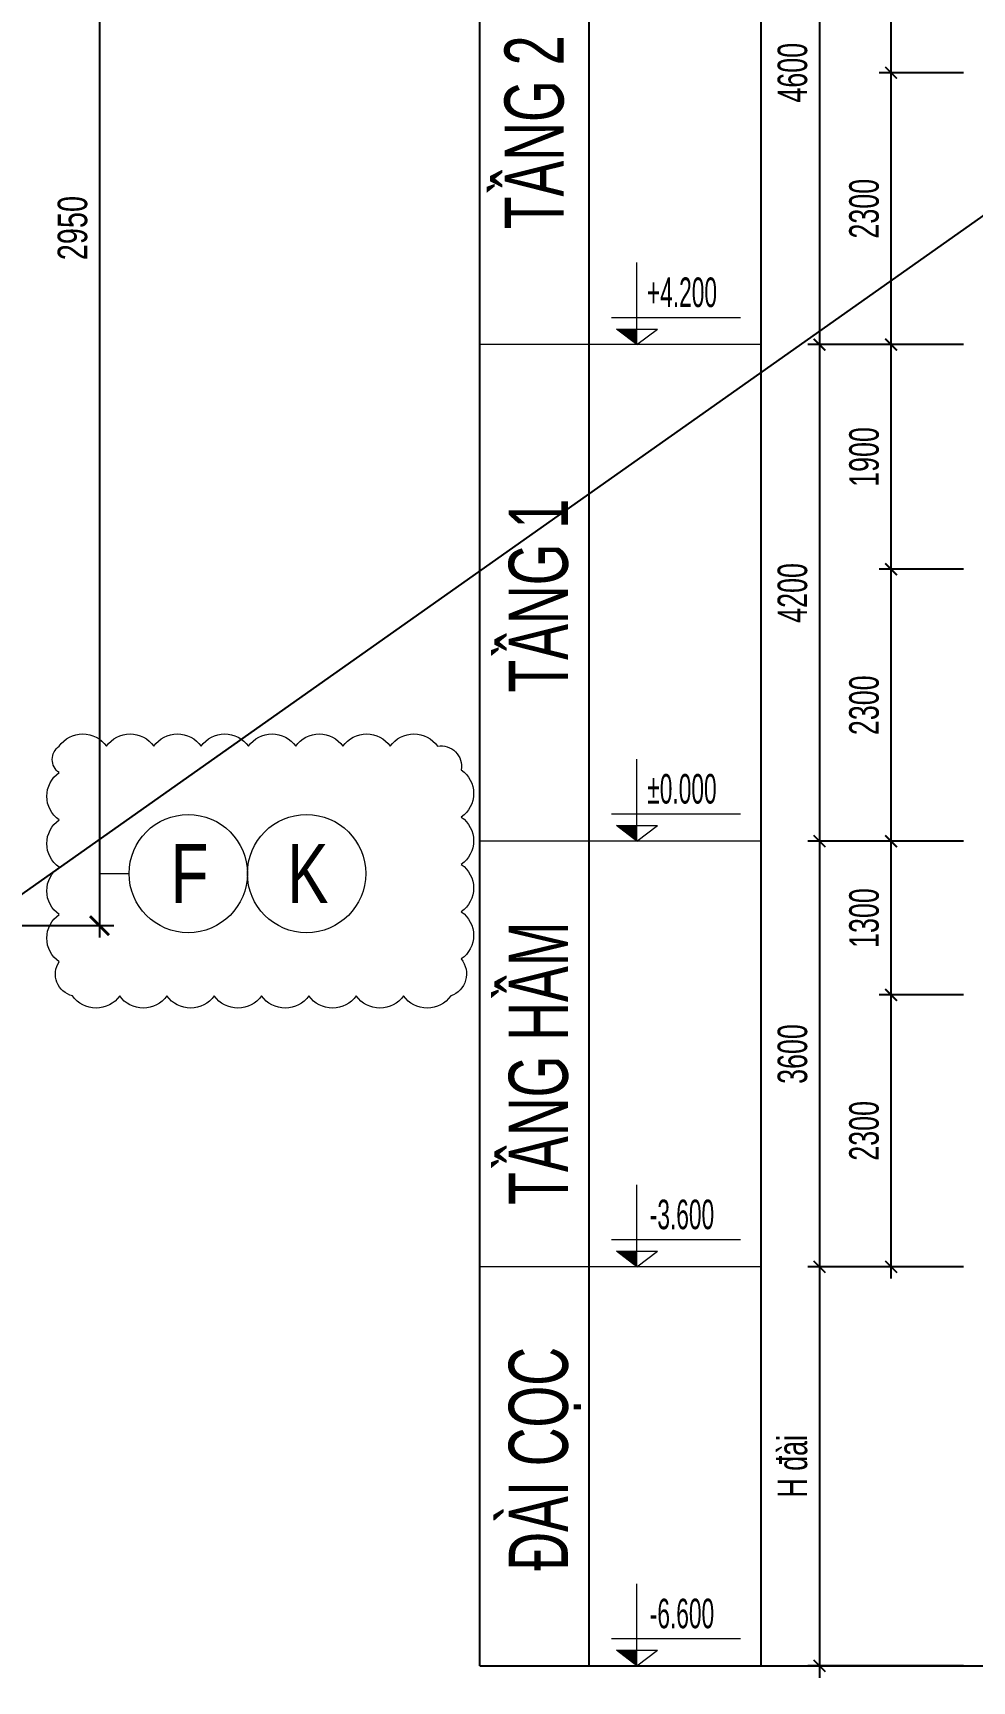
# Model space of a CAD drawing. Header units: millimetres. Extents: x -17374 to 181693, y -29783 to 15580.
# Drawn here: x 126882 to 128867, y 7380 to 10865 of the extents above; entities that cross this region are included whole.
import ezdxf
from ezdxf.enums import TextEntityAlignment as Align

# ---------------------------------------------------------------- set-up
doc = ezdxf.new("R2010")
doc.units = ezdxf.units.MM
doc.header["$LTSCALE"] = 250
doc.header["$MEASUREMENT"] = 0
doc.linetypes.add('HIDDEN', pattern=[0.375, 0.25, -0.125])
for name, color, linetype, lineweight in [('CDC.02.DIM', 1, 'Continuous', 18), ('CDC.03.BORDER', 3, 'Continuous', 25), ('CDC.04.HIDDEN', 8, 'HIDDEN', 15), ('CDC.06.TEXT', 2, 'Continuous', 18)]:
    doc.layers.add(name, color=color, linetype=linetype, lineweight=lineweight)
doc.layers.add('CHANGE 2019', color=6, linetype='Continuous', lineweight=18, plot=False)
doc.layers.add('KCS_Plotter', color=11, linetype='Continuous', plot=False)
doc.styles.add('ARIAL', font='arial.ttf', dxfattribs={"width": 0.65})
doc.styles.add('KCS_BIGTEXT', font='arial.ttf', dxfattribs={"width": 0.75})
doc.styles.add('KCS_SMTEXT', font='arial.ttf', dxfattribs={"width": 0.7})
doc.dimstyles.new('dim25x4', dxfattribs={"dimscale": 25, "dimtxt": 2.5, "dimasz": 1, "dimexe": 1, "dimexo": 0, "dimgap": 1, "dimtad": 1, "dimdec": 0, "dimlfac": 4, "dimdsep": 46, "dimtxsty": 'ARIAL', "dimblk": 'ARCHTICK', "dimcen": 1, "dimdle": 1, "dimclrd": 1, "dimclre": 1, "dimclrt": 2, "dimadec": 0, "dimazin": 0, "dimtfac": 0.00072, "dimtdec": 0, "dimtix": 1, "dimtmove": 2, "dimatfit": 3, "dimldrblk": 'ARCHTICK', "dimfxl": 1, "dimtolj": 1, "dimarcsym": 0})
doc.dimstyles.new('KCS_DIM25', dxfattribs={"dimscale": 25, "dimtxt": 2.5, "dimasz": 1.6, "dimexe": 1.2, "dimexo": 0, "dimgap": 1, "dimtad": 1, "dimdec": 0, "dimzin": 0, "dimdsep": 46, "dimtxsty": 'KCS_SMTEXT', "dimblk": 'ARCHTICK', "dimcen": 0, "dimdle": 1, "dimclrd": 1, "dimclre": 1, "dimclrt": 2, "dimadec": 0, "dimazin": 0, "dimtfac": 1, "dimtdec": 0, "dimtix": 1, "dimtmove": 2, "dimatfit": 3, "dimfxl": 1, "dimtolj": 1, "dimtzin": 0, "dimarcsym": 0})

# ---------------------------------------------------------------- blocks, each defined once
blk = doc.blocks.new('_ArchTick')
at = {"color": 0, "linetype": 'ByBlock', "const_width": 0.15}
blk.add_lwpolyline([(-0.5, -0.5), (0.5, 0.5)], dxfattribs=at)
blk = doc.blocks.new('*D312')
at = {"layer": 'CDC.02.DIM', "color": 1, "lineweight": -2, "transparency": 16777216}
for p, q in [((128695.7, 8805.8), (128695.7, 9180.8)), ((128849.1, 9155.8), (128670.7, 9155.8)), ((128849.1, 8830.8), (128670.7, 8830.8))]:
    blk.add_line(p, q, dxfattribs=at)
at = {"layer": 'Defpoints', "color": 0, "transparency": 16777216}
for p in [(128695.7, 9155.8), (128849.1, 9155.8), (128849.1, 8830.8)]:
    blk.add_point(p, dxfattribs=at)
at = {"layer": 'CDC.02.DIM', "color": 1, "lineweight": -2, "transparency": 16777216, "xscale": 25, "yscale": 25, "zscale": 25}
for p, rotation in [((128695.7, 9155.8), 90), ((128695.7, 8830.8), 270)]:
    blk.add_blockref('_ArchTick', p, dxfattribs=dict(at, rotation=rotation))
at = {"layer": 'CDC.02.DIM', "color": 2, "transparency": 16777216, "insert": (128638.8, 8993.3), "char_height": 62.5, "attachment_point": 5, "rotation": 90, "style": 'ARIAL'}
blk.add_mtext('\\A1;1300', dxfattribs=at)
blk = doc.blocks.new('*D313')
at = {"layer": 'CDC.02.DIM', "color": 1, "lineweight": -2, "transparency": 16777216}
for p, q in [((128695.7, 8230.8), (128695.7, 8855.8)), ((128849.1, 8830.8), (128670.7, 8830.8)), ((128849.1, 8255.8), (128670.7, 8255.8))]:
    blk.add_line(p, q, dxfattribs=at)
at = {"layer": 'Defpoints', "color": 0, "transparency": 16777216}
for p in [(128695.7, 8830.8), (128849.1, 8830.8), (128849.1, 8255.8)]:
    blk.add_point(p, dxfattribs=at)
at = {"layer": 'CDC.02.DIM', "color": 1, "lineweight": -2, "transparency": 16777216, "xscale": 25, "yscale": 25, "zscale": 25}
for p, rotation in [((128695.7, 8830.8), 90), ((128695.7, 8255.8), 270)]:
    blk.add_blockref('_ArchTick', p, dxfattribs=dict(at, rotation=rotation))
at = {"layer": 'CDC.02.DIM', "color": 2, "transparency": 16777216, "insert": (128638.8, 8543.3), "char_height": 62.5, "attachment_point": 5, "rotation": 90, "style": 'ARIAL'}
blk.add_mtext('\\A1;2300', dxfattribs=at)
blk = doc.blocks.new('*D314')
at = {"layer": 'CDC.02.DIM', "color": 1, "lineweight": -2, "transparency": 16777216}
for p, q in [((128544.4, 9180.8), (128544.4, 8230.8)), ((128849.1, 9155.8), (128519.4, 9155.8)), ((128849.1, 8255.8), (128519.4, 8255.8))]:
    blk.add_line(p, q, dxfattribs=at)
at = {"layer": 'Defpoints', "color": 0, "transparency": 16777216}
for p in [(128849.1, 9155.8), (128544.4, 8255.8), (128849.1, 8255.8)]:
    blk.add_point(p, dxfattribs=at)
at = {"layer": 'CDC.02.DIM', "color": 1, "lineweight": -2, "transparency": 16777216, "xscale": 25, "yscale": 25, "zscale": 25}
for p, rotation in [((128544.4, 9155.8), 90), ((128544.4, 8255.8), 270)]:
    blk.add_blockref('_ArchTick', p, dxfattribs=dict(at, rotation=rotation))
at = {"layer": 'CDC.02.DIM', "color": 2, "transparency": 16777216, "insert": (128487.5, 8705.8), "char_height": 62.5, "attachment_point": 5, "rotation": 90, "style": 'ARIAL'}
blk.add_mtext('\\A1;3600', dxfattribs=at)
blk = doc.blocks.new('*D316')
at = {"layer": 'CDC.02.DIM', "color": 1, "lineweight": -2, "transparency": 16777216}
for p, q in [((128695.7, 9705.8), (128695.7, 10230.8)), ((128849.1, 10205.8), (128670.7, 10205.8)), ((128849.1, 9730.8), (128670.7, 9730.8))]:
    blk.add_line(p, q, dxfattribs=at)
at = {"layer": 'Defpoints', "color": 0, "transparency": 16777216}
for p in [(128695.7, 10205.8), (128849.1, 10205.8), (128849.1, 9730.8)]:
    blk.add_point(p, dxfattribs=at)
at = {"layer": 'CDC.02.DIM', "color": 1, "lineweight": -2, "transparency": 16777216, "xscale": 25, "yscale": 25, "zscale": 25}
for p, rotation in [((128695.7, 10205.8), 90), ((128695.7, 9730.8), 270)]:
    blk.add_blockref('_ArchTick', p, dxfattribs=dict(at, rotation=rotation))
at = {"layer": 'CDC.02.DIM', "color": 2, "transparency": 16777216, "insert": (128638.8, 9968.3), "char_height": 62.5, "attachment_point": 5, "rotation": 90, "style": 'ARIAL'}
blk.add_mtext('\\A1;1900', dxfattribs=at)
blk = doc.blocks.new('*D317')
at = {"layer": 'CDC.02.DIM', "color": 1, "lineweight": -2, "transparency": 16777216}
for p, q in [((128849.1, 9730.8), (128670.7, 9730.8)), ((128695.7, 9130.8), (128695.7, 9755.8)), ((128849.1, 9155.8), (128670.7, 9155.8))]:
    blk.add_line(p, q, dxfattribs=at)
at = {"layer": 'Defpoints', "color": 0, "transparency": 16777216}
for p in [(128695.7, 9730.8), (128849.1, 9730.8), (128849.1, 9155.8)]:
    blk.add_point(p, dxfattribs=at)
at = {"layer": 'CDC.02.DIM', "color": 1, "lineweight": -2, "transparency": 16777216, "xscale": 25, "yscale": 25, "zscale": 25}
for p, rotation in [((128695.7, 9730.8), 90), ((128695.7, 9155.8), 270)]:
    blk.add_blockref('_ArchTick', p, dxfattribs=dict(at, rotation=rotation))
at = {"layer": 'CDC.02.DIM', "color": 2, "transparency": 16777216, "insert": (128638.8, 9443.3), "char_height": 62.5, "attachment_point": 5, "rotation": 90, "style": 'ARIAL'}
blk.add_mtext('\\A1;2300', dxfattribs=at)
blk = doc.blocks.new('*D322')
at = {"layer": 'CDC.02.DIM', "color": 1, "lineweight": -2, "transparency": 16777216}
for p, q in [((128544.4, 10230.8), (128544.4, 9130.8)), ((128849.1, 10205.8), (128519.4, 10205.8)), ((128849.1, 9155.8), (128519.4, 9155.8))]:
    blk.add_line(p, q, dxfattribs=at)
at = {"layer": 'Defpoints', "color": 0, "transparency": 16777216}
for p in [(128849.1, 10205.8), (128544.4, 9155.8), (128849.1, 9155.8)]:
    blk.add_point(p, dxfattribs=at)
at = {"layer": 'CDC.02.DIM', "color": 1, "lineweight": -2, "transparency": 16777216, "xscale": 25, "yscale": 25, "zscale": 25}
for p, rotation in [((128544.4, 10205.8), 90), ((128544.4, 9155.8), 270)]:
    blk.add_blockref('_ArchTick', p, dxfattribs=dict(at, rotation=rotation))
at = {"layer": 'CDC.02.DIM', "color": 2, "transparency": 16777216, "insert": (128487.5, 9680.8), "char_height": 62.5, "attachment_point": 5, "rotation": 90, "style": 'ARIAL'}
blk.add_mtext('\\A1;4200', dxfattribs=at)
blk = doc.blocks.new('*D323')
at = {"layer": 'CDC.02.DIM', "color": 1, "lineweight": -2, "transparency": 16777216}
for p, q in [((128695.7, 10755.8), (128695.7, 11380.8)), ((128849.1, 11355.8), (128670.7, 11355.8)), ((128849.1, 10780.8), (128670.7, 10780.8))]:
    blk.add_line(p, q, dxfattribs=at)
at = {"layer": 'Defpoints', "color": 0, "transparency": 16777216}
for p in [(128695.7, 11355.8), (128849.1, 11355.8), (128849.1, 10780.8)]:
    blk.add_point(p, dxfattribs=at)
at = {"layer": 'CDC.02.DIM', "color": 1, "lineweight": -2, "transparency": 16777216, "xscale": 25, "yscale": 25, "zscale": 25}
for p, rotation in [((128695.7, 11355.8), 90), ((128695.7, 10780.8), 270)]:
    blk.add_blockref('_ArchTick', p, dxfattribs=dict(at, rotation=rotation))
at = {"layer": 'CDC.02.DIM', "color": 2, "transparency": 16777216, "insert": (128638.8, 11068.3), "char_height": 62.5, "attachment_point": 5, "rotation": 90, "style": 'ARIAL'}
blk.add_mtext('\\A1;2300', dxfattribs=at)
blk = doc.blocks.new('*D328')
at = {"layer": 'CDC.02.DIM', "color": 1, "lineweight": -2, "transparency": 16777216}
for p, q in [((128695.7, 10180.8), (128695.7, 10805.8)), ((128849.1, 10780.8), (128670.7, 10780.8)), ((128849.1, 10205.8), (128670.7, 10205.8))]:
    blk.add_line(p, q, dxfattribs=at)
at = {"layer": 'Defpoints', "color": 0, "transparency": 16777216}
for p in [(128695.7, 10780.8), (128849.1, 10780.8), (128849.1, 10205.8)]:
    blk.add_point(p, dxfattribs=at)
at = {"layer": 'CDC.02.DIM', "color": 1, "lineweight": -2, "transparency": 16777216, "xscale": 25, "yscale": 25, "zscale": 25}
for p, rotation in [((128695.7, 10780.8), 90), ((128695.7, 10205.8), 270)]:
    blk.add_blockref('_ArchTick', p, dxfattribs=dict(at, rotation=rotation))
at = {"layer": 'CDC.02.DIM', "color": 2, "transparency": 16777216, "insert": (128638.8, 10493.3), "char_height": 62.5, "attachment_point": 5, "rotation": 90, "style": 'ARIAL'}
blk.add_mtext('\\A1;2300', dxfattribs=at)
blk = doc.blocks.new('*D329')
at = {"layer": 'CDC.02.DIM', "color": 1, "lineweight": -2, "transparency": 16777216}
for p, q in [((128544.4, 11380.8), (128544.4, 10180.8)), ((128849.1, 11355.8), (128519.4, 11355.8)), ((128849.1, 10205.8), (128519.4, 10205.8))]:
    blk.add_line(p, q, dxfattribs=at)
at = {"layer": 'Defpoints', "color": 0, "transparency": 16777216}
for p in [(128849.1, 11355.8), (128544.4, 10205.8), (128849.1, 10205.8)]:
    blk.add_point(p, dxfattribs=at)
at = {"layer": 'CDC.02.DIM', "color": 1, "lineweight": -2, "transparency": 16777216, "xscale": 25, "yscale": 25, "zscale": 25}
for p, rotation in [((128544.4, 11355.8), 90), ((128544.4, 10205.8), 270)]:
    blk.add_blockref('_ArchTick', p, dxfattribs=dict(at, rotation=rotation))
at = {"layer": 'CDC.02.DIM', "color": 2, "transparency": 16777216, "insert": (128487.5, 10780.8), "char_height": 62.5, "attachment_point": 5, "rotation": 90, "style": 'ARIAL'}
blk.add_mtext('\\A1;4600', dxfattribs=at)
blk = doc.blocks.new('*D256')
at = {"layer": 'CDC.02.DIM', "color": 1, "lineweight": -2, "transparency": 16777216}
for p, q in [((128544.4, 8280.8), (128544.4, 7386.9)), ((128849.1, 8255.8), (128519.4, 8255.8)), ((128849.1, 7411.9), (128519.4, 7411.9))]:
    blk.add_line(p, q, dxfattribs=at)
at = {"layer": 'Defpoints', "color": 0, "transparency": 16777216}
for p in [(128849.1, 8255.8), (128544.4, 7411.9), (128849.1, 7411.9)]:
    blk.add_point(p, dxfattribs=at)
at = {"layer": 'CDC.02.DIM', "color": 1, "lineweight": -2, "transparency": 16777216, "xscale": 25, "yscale": 25, "zscale": 25}
for p, rotation in [((128544.4, 8255.8), 90), ((128544.4, 7411.9), 270)]:
    blk.add_blockref('_ArchTick', p, dxfattribs=dict(at, rotation=rotation))
at = {"layer": 'CDC.02.DIM', "color": 2, "transparency": 16777216, "insert": (128487.5, 7833.9), "char_height": 62.5, "attachment_point": 5, "rotation": 90, "style": 'ARIAL'}
blk.add_mtext('\\A1;H đài', dxfattribs=at)
blk = doc.blocks.new('*D547')
at = {"layer": 'CDC.02.DIM', "color": 1, "lineweight": -2, "transparency": 16777216}
for p, q in [((126612.5, 11927.3), (127052.6, 11927.3)), ((127022.6, 11952.3), (127022.6, 8952.3)), ((126612.5, 8977.3), (127052.6, 8977.3))]:
    blk.add_line(p, q, dxfattribs=at)
at = {"layer": 'Defpoints', "color": 0, "transparency": 16777216}
for p in [(126612.5, 11927.3), (126612.5, 8977.3), (127022.6, 8977.3)]:
    blk.add_point(p, dxfattribs=at)
at = {"layer": 'CDC.02.DIM', "color": 1, "lineweight": -2, "transparency": 16777216, "xscale": 40, "yscale": 40, "zscale": 40}
for p, rotation in [((127022.6, 11927.3), 90), ((127022.6, 8977.3), 270)]:
    blk.add_blockref('_ArchTick', p, dxfattribs=dict(at, rotation=rotation))
at = {"layer": 'CDC.02.DIM', "color": 2, "transparency": 16777216, "insert": (126965.7, 10452.3), "char_height": 62.5, "attachment_point": 5, "rotation": 90, "style": 'KCS_SMTEXT'}
blk.add_mtext('\\A1;2950', dxfattribs=at)

msp = doc.modelspace()

# ---------------------------------------------------------------- linework, layer by layer
at = {"layer": 'CDC.02.DIM'}
for p, q in [((128158.49, 10205.8), (128158.49, 10379.53)), ((128158.49, 10205.8), (128158.49, 10379.53)), ((128104.96, 10263.52), (128377.55, 10263.52)), ((128104.96, 10263.52), (128377.55, 10263.52)), ((128158.49, 10205.8), (128115.29, 10238.91)), ((128115.29, 10238.91), (128201.69, 10238.91)), ((128158.49, 10205.8), (128115.29, 10238.91)), ((128115.29, 10238.91), (128201.69, 10238.91)), ((128158.49, 10205.8), (128201.69, 10238.91)), ((128158.49, 10205.8), (128201.69, 10238.91)), ((128158.49, 9155.8), (128158.49, 9329.53)), ((128158.49, 9155.8), (128158.49, 9329.53)), ((128104.96, 9213.52), (128377.55, 9213.52)), ((128104.96, 9213.52), (128377.55, 9213.52)), ((128158.49, 9155.8), (128115.29, 9188.91)), ((128115.29, 9188.91), (128201.69, 9188.91)), ((128158.49, 9155.8), (128115.29, 9188.91)), ((128115.29, 9188.91), (128201.69, 9188.91)), ((128158.49, 9155.8), (128201.69, 9188.91)), ((128158.49, 9155.8), (128201.69, 9188.91)), ((127022.59, 9087.31), (127085.09, 9087.31)), ((128158.49, 8255.8), (128158.49, 8429.53)), ((128104.96, 8313.52), (128377.55, 8313.52)), ((128158.49, 8255.8), (128115.29, 8288.91)), ((128115.29, 8288.91), (128201.69, 8288.91)), ((128158.49, 8255.8), (128201.69, 8288.91)), ((128158.49, 7411.95), (128158.49, 7585.68)), ((128104.96, 7469.67), (128377.55, 7469.67)), ((128158.49, 7411.95), (128115.29, 7445.06)), ((128115.29, 7445.06), (128201.69, 7445.06)), ((128158.49, 7411.95), (128201.69, 7445.06))]:
    msp.add_line(p, q, dxfattribs=at)
for centre in [(127210.09, 9087.31), (127460.09, 9087.31)]:
    msp.add_circle(centre, 125, dxfattribs=at)
for points in [[(128115.29, 10238.91), (128158.49, 10205.8), (128158.49, 10238.91), (128158.49, 10205.8)], [(128115.29, 10238.91), (128158.49, 10205.8), (128158.49, 10238.91), (128158.49, 10205.8)], [(128115.29, 9188.91), (128158.49, 9155.8), (128158.49, 9188.91), (128158.49, 9155.8)], [(128115.29, 9188.91), (128158.49, 9155.8), (128158.49, 9188.91), (128158.49, 9155.8)], [(128115.29, 8288.91), (128158.49, 8255.8), (128158.49, 8288.91), (128158.49, 8255.8)], [(128115.29, 7445.06), (128158.49, 7411.95), (128158.49, 7445.06), (128158.49, 7411.95)]]:
    msp.add_solid(points, dxfattribs=at)
at = {"layer": 'CDC.03.BORDER'}
for p, q in [((127826.3, 7411.95), (127826.3, 14604.85)), ((128057.44, 7411.95), (128057.44, 14169.31)), ((128420.42, 14169.31), (128420.42, 7411.95)), ((127826.3, 7411.95), (132649.57, 7411.95))]:
    msp.add_line(p, q, dxfattribs=at)
at = {"layer": 'CDC.04.HIDDEN', "ltscale": 10}
for p, q in [((128420.42, 10205.8), (127826.3, 10205.8)), ((128420.42, 9155.8), (127826.3, 9155.8)), ((128420.42, 8255.8), (127826.3, 8255.8))]:
    msp.add_line(p, q, dxfattribs=at)
at = {"layer": 'CHANGE 2019'}
msp.add_lwpolyline([(126937.11, 9356.68, -0.5205671), (127037.11, 9356.68, -0.5205671), (127137.11, 9356.68, -0.5205671), (127237.11, 9356.68, -0.5205671), (127337.11, 9356.68, -0.5205671), (127437.11, 9356.68, -0.5205671), (127537.11, 9356.68, -0.5205671), (127637.11, 9356.68, -0.5205671), (127737.11, 9356.68, -0.5205671), (127787.17, 9306.74, -0.5205671), (127787.17, 9206.74, -0.5205671), (127787.17, 9106.74, -0.5205671), (127787.17, 9006.74, -0.5205671), (127787.17, 8906.74, -0.5205671), (127765.1, 8828.82, -0.5205671), (127665.1, 8828.82, -0.5205671), (127565.1, 8828.82, -0.5205671), (127465.1, 8828.82, -0.5205671), (127365.1, 8828.82, -0.5205671), (127265.1, 8828.82, -0.5205671), (127165.1, 8828.82, -0.5205671), (127065.1, 8828.82, -0.5205671), (126965.1, 8828.82, -0.5205671), (126937.11, 8900.83, -0.5205671), (126937.11, 9000.83, -0.5205671), (126937.11, 9100.83, -0.5205671), (126937.11, 9200.83, -0.5205671), (126937.11, 9300.83, -0.5205671)], format="xyb", close=True, dxfattribs=at)
at = {"layer": 'KCS_Plotter'}
msp.add_line((114054.41, 0), (136113.15, 15580.13), dxfattribs=at)

# ---------------------------------------------------------------- texts
at = {"layer": 'CDC.02.DIM', "color": 4, "style": 'KCS_BIGTEXT', "text_generation_flag": 6, "width": 0.75}
for tag, p in [('F', (127213.01, 9087.31)), ('K', (127463.01, 9087.31))]:
    msp.add_attdef(tag, text='.', height=125, rotation=180, dxfattribs=at).set_placement(p, align=Align.MIDDLE)
at = {"layer": 'CDC.06.TEXT', "color": 4, "style": 'KCS_SMTEXT', "width": 0.65}
for s, p in [('TẦNG 2', (128003.55, 10654.68)), ('TẦNG 1', (128012.5, 9674.97)), ('TẦNG HẦM', (128012.5, 8686.52)), ('ĐÀI CỌC', (128012.5, 7849.82))]:
    msp.add_text(s, height=125, rotation=90, dxfattribs=at).set_placement(p, align=Align.CENTER)
at = {"layer": 'CDC.06.TEXT', "color": 2, "linetype": 'ByBlock', "style": 'ARIAL', "width": 0.55}
for s, p in [('+4.200', (128253.68, 10316.65)), ('%%P0.000', (128253.68, 9266.65)), ('-3.600', (128253.68, 8366.65)), ('-6.600', (128253.68, 7522.8))]:
    msp.add_text(s, height=62.5, dxfattribs=at).set_placement(p, align=Align.MIDDLE)

# ---------------------------------------------------------------- dimensions: what is measured, and where the dimension line sits
at = {"layer": 'CDC.02.DIM'}
for base, p1, p2, angle, dimstyle, picture, middle in [((127022.59, 8977.31), (126612.51, 11927.31), (126612.51, 8977.31), 270, 'KCS_DIM25', '*D547', (126965.67, 10452.31)), ((128544.42, 10205.8), (128849.11, 11355.8), (128849.11, 10205.8), 90, 'dim25x4', '*D329', (128487.51, 10780.8)), ((128695.7, 11355.8), (128849.11, 10780.8), (128849.11, 11355.8), 90, 'dim25x4', '*D323', (128638.77, 11068.3)), ((128695.7, 10780.8), (128849.11, 10205.8), (128849.11, 10780.8), 90, 'dim25x4', '*D328', (128638.77, 10493.3)), ((128544.42, 9155.8), (128849.11, 10205.8), (128849.11, 9155.8), 90, 'dim25x4', '*D322', (128487.51, 9680.8)), ((128695.7, 10205.8), (128849.11, 9730.8), (128849.11, 10205.8), 90, 'dim25x4', '*D316', (128638.79, 9968.3)), ((128695.7, 9730.8), (128849.11, 9155.8), (128849.11, 9730.8), 90, 'dim25x4', '*D317', (128638.77, 9443.3)), ((128544.42, 8255.8), (128849.11, 9155.8), (128849.11, 8255.8), 90, 'dim25x4', '*D314', (128487.49, 8705.8)), ((128695.7, 9155.8), (128849.11, 8830.8), (128849.11, 9155.8), 90, 'dim25x4', '*D312', (128638.77, 8993.3)), ((128695.7, 8830.8), (128849.11, 8255.8), (128849.11, 8830.8), 90, 'dim25x4', '*D313', (128638.77, 8543.3))]:
    dim = msp.add_linear_dim(base=base, p1=p1, p2=p2, angle=angle, dimstyle=dimstyle, dxfattribs=at)
    dim.commit()
    dim.dimension.update_dxf_attribs({"geometry": picture, "text_midpoint": middle})
dim = msp.add_linear_dim(base=(128544.42, 7411.95), p1=(128849.11, 8255.8), p2=(128849.11, 7411.95), angle=90, text='H đài', dimstyle='dim25x4', dxfattribs=at)
dim.commit()
dim.dimension.update_dxf_attribs({"geometry": '*D256', "text_midpoint": (128487.49, 7833.88)})

doc.saveas('drawing.dxf')
